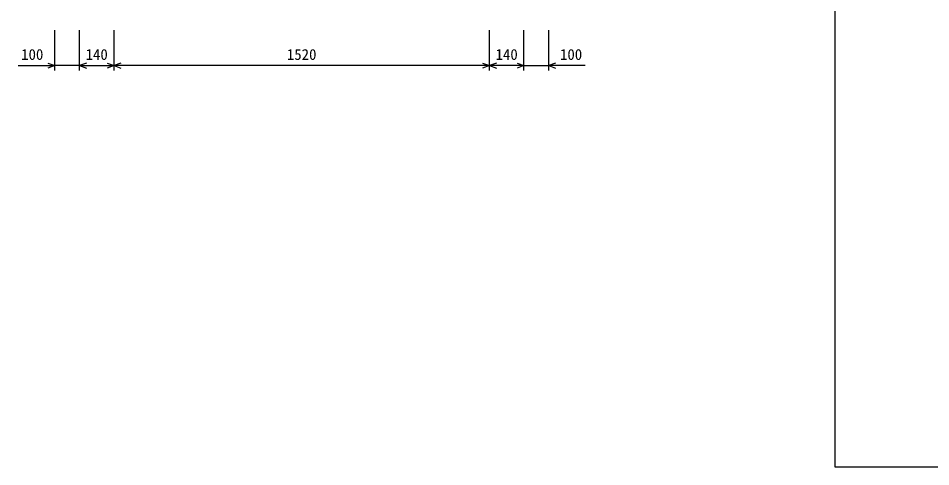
# Model space of a CAD drawing. Units: millimetres, scale not verified. Extents: x -16800 to 16800, y -5940 to 5940.
# Drawn here: x -9902 to -6207, y -244 to 1571 of the extents above; entities that cross this region are included whole.
import ezdxf
from ezdxf.enums import TextEntityAlignment as Align

# ---------------------------------------------------------------- set-up
doc = ezdxf.new("R2010")
doc.units = ezdxf.units.MM
doc.header["$LTSCALE"] = 20
doc.layers.add('0-0_DIM', color=7, linetype='Continuous', lineweight=25)
doc.layers.add('0-6_TXT', color=7, linetype='Continuous', lineweight=25)
doc.styles.add('ＭＳ ゴシック', font='')
doc.styles.get('ＭＳ ゴシック').set_extended_font_data('MS Gothic')

msp = doc.modelspace()

# ---------------------------------------------------------------- linework, layer by layer
at = {"layer": '0-0_DIM'}
for p, q in [((-9753.82, 1359.7), (-9753.82, 1523.46)), ((-9653.82, 1359.7), (-9653.82, 1523.46)), ((-9513.82, 1359.7), (-9513.82, 1523.46)), ((-7993.82, 1359.7), (-7993.82, 1523.46)), ((-7853.82, 1359.7), (-7853.82, 1523.46)), ((-7753.82, 1359.7), (-7753.82, 1523.46)), ((-9901.56, 1379.7), (-9753.82, 1379.7)), ((-9653.82, 1379.7), (-9753.82, 1379.7)), ((-9653.82, 1379.7), (-9513.82, 1379.7)), ((-7993.82, 1379.7), (-9513.82, 1379.7)), ((-7853.82, 1379.7), (-7993.82, 1379.7)), ((-7853.82, 1379.7), (-7753.82, 1379.7)), ((-7606.09, 1379.7), (-7753.82, 1379.7))]:
    msp.add_line(p, q, dxfattribs=at)
for points in [[(-9782.01, 1389.96), (-9753.82, 1379.7), (-9782.01, 1369.44)], [(-9625.63, 1389.96), (-9653.82, 1379.7), (-9625.63, 1369.44)], [(-9542.01, 1389.96), (-9513.82, 1379.7), (-9542.01, 1369.44)], [(-9485.63, 1389.96), (-9513.82, 1379.7), (-9485.63, 1369.44)], [(-8022.01, 1389.96), (-7993.82, 1379.7), (-8022.01, 1369.44)], [(-7965.63, 1389.96), (-7993.82, 1379.7), (-7965.63, 1369.44)], [(-7882.01, 1389.96), (-7853.82, 1379.7), (-7882.01, 1369.44)], [(-7725.63, 1389.96), (-7753.82, 1379.7), (-7725.63, 1369.44)]]:
    msp.add_lwpolyline(points, dxfattribs=at)
at = {"layer": '0-6_TXT'}
msp.add_lwpolyline([(-6594.71, -243.89), (-4094.71, -243.89), (-4094.71, 3456.11), (-6594.71, 3456.11)], close=True, dxfattribs=at)

# ---------------------------------------------------------------- texts
at = {"layer": '0-0_DIM', "style": 'ＭＳ ゴシック'}
for s, p in [('100', (-9889.72, 1389.7)), ('140', (-9628.82, 1389.7)), ('1520', (-8813.82, 1389.7)), ('140', (-7968.82, 1389.7)), ('100', (-7707.93, 1389.7))]:
    msp.add_text(s, height=43.99, dxfattribs=at).set_placement(p, align=Align.BOTTOM_LEFT)

doc.saveas('drawing.dxf')
